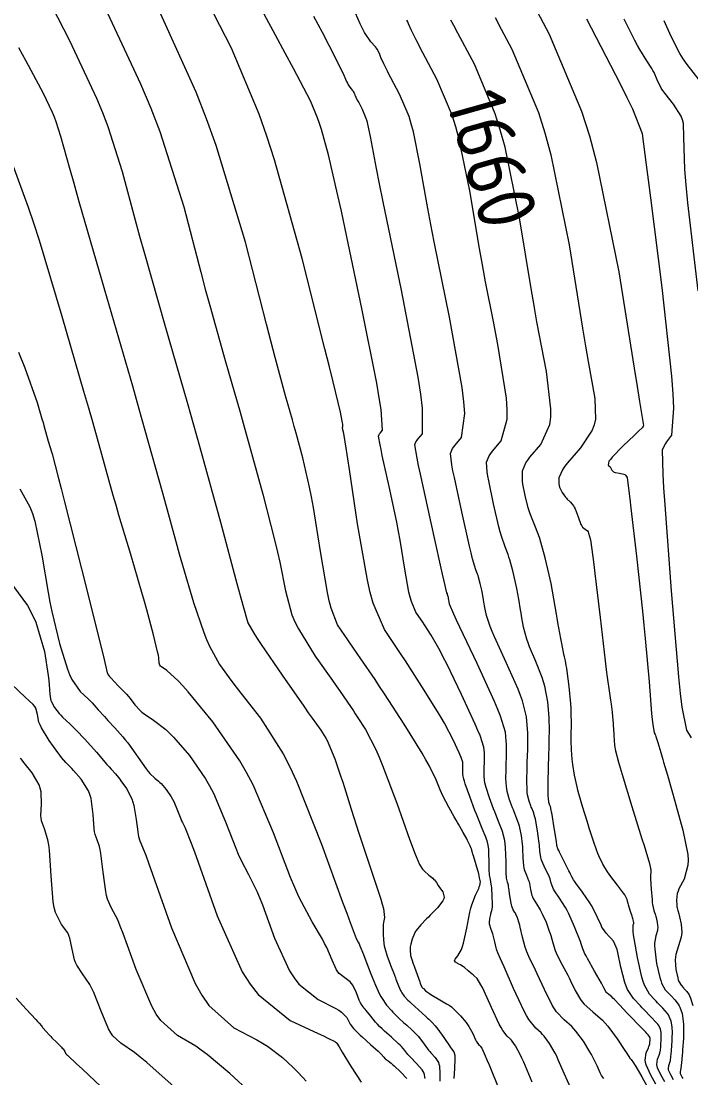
# Model space of a CAD drawing. Header units: millimetres. Extents: x 837475 to 838477, y 1189012 to 1191015.
# Drawn here: x 837699.4 to 837743, y 1189097.6 to 1189166.4 of the extents above; entities that cross this region are included whole.
import ezdxf

# ---------------------------------------------------------------- set-up
doc = ezdxf.new("R2010")
doc.units = ezdxf.units.MM
doc.header["$LTSCALE"] = 0.3
doc.layers.add('COTAS 10', color=7, linetype='Continuous', lineweight=9, true_color=0x6e3e2d)
doc.layers.add('COTAS INT', color=7, linetype='Continuous', lineweight=5, true_color=0x9fa19f)
doc.styles.get("Standard").update_dxf_attribs({"font": 'isocp2.shx', "bigfont": '@extfont2.shx'})

msp = doc.modelspace()

# ---------------------------------------------------------------- linework, layer by layer
at = {"layer": 'COTAS 10'}
for points in [[(837735.163, 1189096.966), (837734.775, 1189097.837), (837734.37, 1189098.77), (837734.262, 1189098.993), (837734.157, 1189099.201), (837733.795, 1189099.825), (837733.446, 1189100.298), (837733.348, 1189100.411), (837733.251, 1189100.515), (837732.895, 1189100.828), (837732.458, 1189101.38), (837732.308, 1189101.636), (837732.147, 1189101.938), (837731.46, 1189103.398), (837730.835, 1189104.823), (837730.712, 1189105.102), (837730.611, 1189105.33), (837730.425, 1189105.736), (837730.369, 1189105.893), (837730.349, 1189105.964), (837730.328, 1189106.047), (837730.234, 1189106.449), (837730.129, 1189106.874), (837730.101, 1189106.972), (837730.072, 1189107.061), (837729.971, 1189107.312), (837729.9, 1189107.529), (837729.892, 1189107.598), (837729.887, 1189107.67), (837729.912, 1189107.96), (837729.965, 1189108.231), (837729.98, 1189108.292), (837729.994, 1189108.346), (837730.045, 1189108.488), (837730.079, 1189108.691), (837730.083, 1189108.784), (837730.085, 1189108.893), (837730.069, 1189109.417), (837730.032, 1189109.962), (837730.019, 1189110.085), (837730.005, 1189110.195), (837729.948, 1189110.488), (837729.896, 1189110.792), (837729.885, 1189110.909), (837729.876, 1189111.039), (837729.858, 1189111.628), (837729.846, 1189112.211), (837729.841, 1189112.338), (837729.836, 1189112.45), (837729.81, 1189112.733), (837729.732, 1189113.011), (837729.692, 1189113.12), (837729.646, 1189113.244), (837729.415, 1189113.81), (837729.119, 1189114.532), (837729.032, 1189114.754), (837728.943, 1189114.987), (837728.601, 1189115.907), (837728.314, 1189116.725), (837728.26, 1189116.893), (837728.216, 1189117.036), (837728.148, 1189117.339), (837728.151, 1189117.482), (837728.152, 1189117.523), (837728.153, 1189117.565), (837728.158, 1189117.724), (837728.16, 1189117.886), (837728.159, 1189117.93), (837728.156, 1189117.974), (837728.143, 1189118.13), (837728.04, 1189118.441), (837727.981, 1189118.583), (837727.909, 1189118.749), (837727.54, 1189119.549), (837726.95, 1189120.672), (837726.738, 1189121.041), (837726.505, 1189121.435), (837725.488, 1189123.071), (837724.412, 1189124.732), (837724.142, 1189125.143), (837723.884, 1189125.532), (837723.05, 1189126.762), (837722.319, 1189128.482), (837722.126, 1189129.181), (837721.937, 1189129.977), (837721.284, 1189133.656), (837720.766, 1189137.179), (837720.662, 1189137.876), (837720.574, 1189138.453), (837720.399, 1189139.534), (837720.346, 1189139.772), (837720.336, 1189139.819), (837720.328, 1189139.857), (837720.317, 1189139.923), (837720.322, 1189139.937), (837720.325, 1189139.942), (837720.329, 1189139.947), (837720.348, 1189139.969), (837720.337, 1189140.128), (837720.322, 1189140.22), (837720.303, 1189140.333), (837720.188, 1189140.912), (837719.716, 1189142.88), (837719.471, 1189143.868), (837719.176, 1189145.049), (837717.695, 1189150.912), (837715.889, 1189157.343), (837715.389, 1189158.882), (837714.889, 1189160.315), (837713.081, 1189164.614), (837711.18, 1189168.346)], [(837741.868, 1189097.466), (837741.693, 1189097.778), (837741.57, 1189098.055), (837741.553, 1189098.123), (837741.543, 1189098.188), (837741.569, 1189098.387), (837741.636, 1189098.585), (837741.651, 1189098.648), (837741.665, 1189098.715), (837741.705, 1189098.984), (837741.737, 1189099.335), (837741.746, 1189099.453), (837741.755, 1189099.58), (837741.787, 1189100.111), (837741.797, 1189100.648), (837741.792, 1189100.777), (837741.784, 1189100.899), (837741.725, 1189101.268), (837741.593, 1189101.591), (837741.538, 1189101.683), (837741.475, 1189101.775), (837741.181, 1189102.118), (837740.835, 1189102.47), (837740.74, 1189102.569), (837740.644, 1189102.669), (837740.3, 1189103.034), (837739.97, 1189103.625), (837739.884, 1189103.867), (837739.8, 1189104.143), (837739.515, 1189105.426), (837739.308, 1189106.659), (837739.273, 1189106.904), (837739.247, 1189107.108), (837739.236, 1189107.495), (837739.273, 1189107.61), (837739.278, 1189107.642), (837739.28, 1189107.674), (837739.27, 1189107.789), (837739.222, 1189107.965), (837739.2, 1189108.036), (837739.174, 1189108.115), (837739.052, 1189108.482), (837738.933, 1189108.852), (837738.91, 1189108.934), (837738.89, 1189109.006), (837738.855, 1189109.195), (837738.753, 1189109.417), (837738.692, 1189109.511), (837738.617, 1189109.619), (837738.226, 1189110.127), (837737.786, 1189110.703), (837737.679, 1189110.854), (837737.579, 1189111.001), (837737.271, 1189111.501), (837737.012, 1189112.029), (837736.943, 1189112.194), (837736.873, 1189112.368), (837736.63, 1189113.062), (837736.383, 1189113.844), (837736.311, 1189114.072), (837736.238, 1189114.306), (837735.96, 1189115.193), (837735.705, 1189116.074), (837735.645, 1189116.305), (837735.59, 1189116.529), (837735.432, 1189117.289), (837735.323, 1189117.982), (837735.299, 1189118.164), (837735.278, 1189118.341), (837735.227, 1189118.947), (837735.206, 1189119.549), (837735.204, 1189119.724), (837735.204, 1189119.904), (837735.219, 1189120.583), (837735.212, 1189121.39), (837735.198, 1189121.651), (837735.178, 1189121.927), (837735.066, 1189123.058), (837734.941, 1189124.066), (837734.915, 1189124.264), (837734.891, 1189124.427), (837734.836, 1189124.726), (837734.769, 1189124.992), (837734.739, 1189125.134), (837734.704, 1189125.305), (837734.536, 1189126.174), (837734.344, 1189127.217), (837734.293, 1189127.499), (837734.244, 1189127.778), (837734.079, 1189128.76), (837733.897, 1189129.755), (837733.838, 1189130.042), (837733.775, 1189130.333), (837733.517, 1189131.425), (837733.236, 1189132.449), (837733.158, 1189132.697), (837733.08, 1189132.93), (837732.8, 1189133.644), (837732.538, 1189134.299), (837732.472, 1189134.495), (837732.409, 1189134.698), (837732.206, 1189135.485), (837732.068, 1189136.235), (837732.047, 1189136.415), (837732.033, 1189136.582), (837732.045, 1189137.088), (837732.263, 1189137.613), (837732.379, 1189137.793), (837732.519, 1189137.988), (837733.227, 1189138.817), (837733.811, 1189140.11), (837733.873, 1189140.597), (837733.891, 1189141.14), (837733.596, 1189143.571), (837732.975, 1189146.806), (837732.836, 1189147.585), (837732.787, 1189147.856), (837732.593, 1189148.974), (837731.836, 1189153.571), (837730.9, 1189158.167), (837730.592, 1189159.285), (837730.264, 1189160.335), (837728.906, 1189163.567), (837727.682, 1189165.872), (837727.648, 1189165.935), (837727.382, 1189166.44)], [(837743.941, 1189162.052), (837742.758, 1189163.539), (837742.501, 1189163.908), (837742.274, 1189164.259), (837741.713, 1189165.372), (837741.27, 1189166.382)], [(837725.699, 1189097.539), (837725.625, 1189097.888), (837725.571, 1189097.993), (837725.503, 1189098.103), (837725.136, 1189098.532), (837724.738, 1189098.937), (837724.65, 1189099.032), (837724.572, 1189099.119), (837724.371, 1189099.369), (837724.155, 1189099.624), (837724.068, 1189099.714), (837723.968, 1189099.812), (837723.508, 1189100.237), (837723.06, 1189100.636), (837722.968, 1189100.718), (837722.89, 1189100.787), (837722.724, 1189100.936), (837722.591, 1189101.079), (837722.535, 1189101.145), (837722.469, 1189101.222), (837722.16, 1189101.598), (837721.851, 1189101.978), (837721.786, 1189102.058), (837721.729, 1189102.128), (837721.595, 1189102.288), (837721.492, 1189102.473), (837721.454, 1189102.557), (837721.412, 1189102.655), (837721.228, 1189103.131), (837720.983, 1189103.625), (837720.903, 1189103.735), (837720.817, 1189103.833), (837720.463, 1189104.091), (837720.1, 1189104.379), (837720.009, 1189104.496), (837719.922, 1189104.629), (837719.643, 1189105.245), (837719.29, 1189106.065), (837719.156, 1189106.328), (837719.007, 1189106.606), (837718.338, 1189107.735), (837717.485, 1189109.372), (837717.22, 1189109.969), (837716.941, 1189110.629), (837715.829, 1189113.532), (837714.496, 1189116.655), (837714.078, 1189117.453), (837713.64, 1189118.223), (837711.879, 1189120.764), (837710.264, 1189122.708), (837709.918, 1189123.102), (837709.614, 1189123.433), (837708.882, 1189124.108), (837708.533, 1189124.341), (837708.471, 1189124.394), (837708.424, 1189124.443), (837708.382, 1189124.578), (837708.361, 1189124.925), (837708.328, 1189125.107), (837708.283, 1189125.327), (837708.021, 1189126.432), (837707.586, 1189128.053), (837707.431, 1189128.597), (837707.263, 1189129.183), (837706.531, 1189131.646), (837705.765, 1189134.217), (837705.574, 1189134.872), (837705.392, 1189135.501), (837704.079, 1189140.195), (837703.799, 1189141.178), (837703.486, 1189142.271), (837702.077, 1189147.143), (837700.586, 1189152.08), (837700.222, 1189153.214), (837699.878, 1189154.248), (837698.81, 1189157.143)], [(837709.562, 1189096.821), (837707.572, 1189098.578), (837707.146, 1189098.934), (837706.775, 1189099.235), (837705.889, 1189099.85), (837705.367, 1189100.32), (837705.225, 1189100.528), (837705.086, 1189100.77), (837704.595, 1189101.926), (837704.119, 1189103.136), (837703.989, 1189103.411), (837703.86, 1189103.661), (837703.4, 1189104.349), (837703.02, 1189104.914), (837702.941, 1189105.087), (837702.874, 1189105.266), (837702.727, 1189105.973), (837702.576, 1189106.675), (837702.507, 1189106.852), (837702.425, 1189107.021), (837702.03, 1189107.568), (837701.636, 1189108.355), (837701.555, 1189108.675), (837701.486, 1189109.04), (837701.34, 1189110.728), (837701.233, 1189112.403), (837701.19, 1189112.76), (837701.14, 1189113.071), (837700.912, 1189113.807), (837700.72, 1189114.316), (837700.693, 1189114.484), (837700.678, 1189114.663), (837700.721, 1189115.405), (837700.699, 1189116.215), (837700.644, 1189116.437), (837700.567, 1189116.657), (837700.112, 1189117.445), (837699.581, 1189118.115), (837699.457, 1189118.262), (837699.343, 1189118.391)]]:
    msp.add_lwpolyline(points, dxfattribs=at)
at = {"layer": 'COTAS INT'}
for points in [[(837737.334, 1189097.556), (837737.185, 1189097.747), (837737.138, 1189097.829), (837737.089, 1189097.924), (837736.89, 1189098.37), (837736.623, 1189098.938), (837736.53, 1189099.108), (837736.43, 1189099.285), (837736.001, 1189099.973), (837735.517, 1189100.627), (837735.382, 1189100.783), (837735.247, 1189100.928), (837734.755, 1189101.36), (837734.256, 1189101.883), (837734.116, 1189102.085), (837733.975, 1189102.311), (837733.46, 1189103.338), (837733, 1189104.367), (837732.894, 1189104.596), (837732.797, 1189104.801), (837732.523, 1189105.336), (837732.319, 1189105.782), (837732.267, 1189105.93), (837732.215, 1189106.089), (837732.044, 1189106.751), (837731.895, 1189107.39), (837731.857, 1189107.534), (837731.822, 1189107.663), (837731.707, 1189108.013), (837731.603, 1189108.248), (837731.574, 1189108.305), (837731.545, 1189108.359), (837731.437, 1189108.526), (837731.338, 1189108.755), (837731.313, 1189108.849), (837731.29, 1189108.955), (837731.215, 1189109.444), (837731.15, 1189109.929), (837731.133, 1189110.031), (837731.115, 1189110.12), (837731.054, 1189110.325), (837731.003, 1189110.58), (837730.993, 1189110.7), (837730.984, 1189110.841), (837730.965, 1189111.526), (837730.947, 1189112.261), (837730.938, 1189112.433), (837730.928, 1189112.591), (837730.879, 1189113.046), (837730.789, 1189113.441), (837730.753, 1189113.56), (837730.712, 1189113.684), (837730.524, 1189114.169), (837730.294, 1189114.733), (837730.226, 1189114.907), (837730.156, 1189115.088), (837729.889, 1189115.807), (837729.666, 1189116.49), (837729.624, 1189116.649), (837729.59, 1189116.794), (837729.539, 1189117.211), (837729.546, 1189117.555), (837729.549, 1189117.655), (837729.552, 1189117.756), (837729.565, 1189118.139), (837729.568, 1189118.529), (837729.565, 1189118.635), (837729.56, 1189118.741), (837729.528, 1189119.116), (837729.278, 1189119.865), (837729.137, 1189120.206), (837728.964, 1189120.606), (837728.076, 1189122.533), (837727.106, 1189124.531), (837726.88, 1189124.975), (837726.674, 1189125.372), (837726.084, 1189126.41), (837725.649, 1189127.082), (837725.54, 1189127.248), (837725.435, 1189127.406), (837725.098, 1189127.904), (837724.802, 1189128.6), (837724.724, 1189128.883), (837724.647, 1189129.205), (837724.383, 1189130.694), (837724.07, 1189132.581), (837723.963, 1189133.154), (837723.847, 1189133.748), (837723.352, 1189136.078), (837722.91, 1189138.086), (837722.826, 1189138.477), (837722.76, 1189138.796), (837722.662, 1189139.356), (837722.71, 1189139.473), (837722.736, 1189139.512), (837722.767, 1189139.555), (837722.924, 1189139.739), (837722.835, 1189141.079), (837722.711, 1189141.852), (837722.544, 1189142.799), (837721.584, 1189147.669), (837720.496, 1189152.856), (837720.248, 1189154.003), (837720.024, 1189155.025), (837719.409, 1189157.669), (837718.946, 1189159.319), (837718.817, 1189159.713), (837718.689, 1189160.081), (837718.225, 1189161.184), (837717.122, 1189163.281), (837716.59, 1189164.275), (837715.961, 1189165.449), (837712.87, 1189171.184)], [(837731.832, 1189169.183), (837733.78, 1189165.519), (837735.881, 1189160.518), (837736.389, 1189158.893), (837736.864, 1189157.164), (837738.313, 1189150.053), (837739.311, 1189143.78), (837739.502, 1189142.579), (837739.656, 1189141.611), (837739.905, 1189140.053), (837739.898, 1189140.005), (837739.891, 1189139.989), (837739.881, 1189139.972), (837739.826, 1189139.904), (837739.592, 1189139.674), (837739.47, 1189139.556), (837739.322, 1189139.414), (837738.58, 1189138.705), (837737.88, 1189137.99), (837737.759, 1189137.844), (837737.669, 1189137.721), (837737.609, 1189137.465), (837737.735, 1189137.351), (837737.763, 1189137.317), (837737.788, 1189137.282), (837737.852, 1189137.15), (837737.956, 1189137.033), (837738.006, 1189137.008), (837738.065, 1189136.987), (837738.354, 1189136.938), (837738.641, 1189136.882), (837738.698, 1189136.855), (837738.747, 1189136.824), (837738.842, 1189136.673), (837738.957, 1189135.776), (837739.017, 1189135.274), (837739.089, 1189134.663), (837739.454, 1189131.543), (837739.85, 1189127.957), (837739.943, 1189127.052), (837740.028, 1189126.185), (837740.276, 1189123.373), (837740.446, 1189121.304), (837740.483, 1189120.906), (837740.516, 1189120.584), (837740.599, 1189120.05), (837740.667, 1189119.939), (837740.691, 1189119.883), (837740.718, 1189119.816), (837740.832, 1189119.482), (837740.943, 1189119.127), (837740.966, 1189119.046), (837740.987, 1189118.974), (837741.038, 1189118.775), (837741.124, 1189118.458), (837741.166, 1189118.311), (837741.217, 1189118.138), (837741.469, 1189117.296), (837741.81, 1189116.13), (837741.917, 1189115.752), (837742.03, 1189115.35), (837742.483, 1189113.702), (837742.793, 1189112.118), (837742.815, 1189111.757), (837742.81, 1189111.429), (837742.564, 1189110.524), (837742.226, 1189109.895), (837742.164, 1189109.742), (837742.115, 1189109.597), (837742.053, 1189109.148), (837742.082, 1189108.806), (837742.092, 1189108.729), (837742.102, 1189108.66), (837742.144, 1189108.474), (837742.205, 1189108.256), (837742.227, 1189108.167), (837742.251, 1189108.065), (837742.357, 1189107.594), (837742.405, 1189107.041), (837742.393, 1189106.888), (837742.37, 1189106.735), (837742.193, 1189106.181), (837742.015, 1189105.609), (837741.991, 1189105.443), (837741.979, 1189105.275), (837742.024, 1189104.644), (837742.147, 1189104.09), (837742.183, 1189103.971), (837742.22, 1189103.866), (837742.362, 1189103.611), (837742.511, 1189103.454), (837742.552, 1189103.411), (837742.594, 1189103.368), (837742.743, 1189103.216), (837742.892, 1189102.982), (837742.932, 1189102.889), (837742.973, 1189102.783), (837743.12, 1189102.293)], [(837700.587, 1189168.935), (837702.554, 1189165.103), (837704.295, 1189161.364), (837704.686, 1189160.42), (837705.037, 1189159.516), (837705.975, 1189156.579), (837706.815, 1189153.415), (837707.104, 1189152.368), (837707.418, 1189151.247), (837708.755, 1189146.579), (837710.22, 1189141.477), (837710.614, 1189140.083), (837711.003, 1189138.696), (837712.365, 1189133.753), (837713.449, 1189129.771), (837713.662, 1189128.991), (837713.838, 1189128.349), (837714.157, 1189127.195), (837714.544, 1189126.526), (837714.762, 1189126.189), (837715.028, 1189125.788), (837716.388, 1189123.795), (837717.793, 1189121.774), (837718.088, 1189121.356), (837718.342, 1189120.998), (837718.918, 1189120.217), (837719.242, 1189119.698), (837719.338, 1189119.505), (837719.436, 1189119.292), (837719.811, 1189118.346), (837720.213, 1189117.186), (837720.329, 1189116.837), (837720.446, 1189116.477), (837720.884, 1189115.079), (837721.374, 1189113.524), (837721.525, 1189113.065), (837721.682, 1189112.594), (837722.302, 1189110.789), (837722.818, 1189109.219), (837722.91, 1189108.896), (837722.979, 1189108.621), (837723.044, 1189108.031), (837722.982, 1189107.691), (837722.972, 1189107.575), (837722.964, 1189107.448), (837722.961, 1189106.907), (837723.011, 1189106.324), (837723.037, 1189106.171), (837723.069, 1189106.021), (837723.226, 1189105.511), (837723.406, 1189105.051), (837723.451, 1189104.933), (837723.494, 1189104.819), (837723.632, 1189104.442), (837723.759, 1189104.096), (837723.794, 1189104.002), (837723.83, 1189103.909), (837723.962, 1189103.578), (837724.101, 1189103.276), (837724.141, 1189103.202), (837724.182, 1189103.131), (837724.338, 1189102.906), (837724.578, 1189102.647), (837724.673, 1189102.554), (837724.779, 1189102.451), (837725.263, 1189102.005), (837725.742, 1189101.573), (837725.846, 1189101.479), (837725.937, 1189101.398), (837726.161, 1189101.197), (837726.362, 1189100.969), (837726.438, 1189100.87), (837726.524, 1189100.755), (837726.907, 1189100.211), (837727.278, 1189099.677), (837727.355, 1189099.568), (837727.422, 1189099.477), (837727.569, 1189099.29), (837727.621, 1189099.075), (837727.626, 1189098.967), (837727.628, 1189098.836), (837727.603, 1189098.187), (837727.573, 1189097.541)], [(837704.267, 1189168.527), (837707.177, 1189162.28), (837707.83, 1189160.702), (837708.417, 1189159.191), (837709.985, 1189154.282), (837711.089, 1189150.025), (837711.384, 1189148.924), (837711.674, 1189147.856), (837712.68, 1189144.282), (837713.648, 1189140.908), (837713.914, 1189139.967), (837714.178, 1189139.023), (837715.125, 1189135.586), (837715.923, 1189132.516), (837716.093, 1189131.802), (837716.242, 1189131.148), (837716.599, 1189129.28), (837717.028, 1189127.727), (837717.223, 1189127.271), (837717.45, 1189126.804), (837718.542, 1189125.027), (837719.659, 1189123.445), (837719.901, 1189123.102), (837720.113, 1189122.799), (837720.639, 1189122.047), (837721.025, 1189121.477), (837721.149, 1189121.289), (837721.282, 1189121.088), (837721.822, 1189120.252), (837722.492, 1189118.957), (837722.706, 1189118.467), (837722.932, 1189117.919), (837723.849, 1189115.464), (837724.684, 1189113.13), (837724.858, 1189112.659), (837725.007, 1189112.263), (837725.337, 1189111.465), (837725.531, 1189111.177), (837725.594, 1189111.102), (837725.661, 1189111.031), (837725.935, 1189110.791), (837726.194, 1189110.581), (837726.251, 1189110.527), (837726.302, 1189110.475), (837726.431, 1189110.303), (837726.548, 1189110.113), (837726.59, 1189110.05), (837726.637, 1189109.982), (837726.842, 1189109.697), (837726.932, 1189109.344), (837726.906, 1189109.234), (837726.857, 1189109.117), (837726.5, 1189108.65), (837726.029, 1189108.175), (837725.909, 1189108.053), (837725.795, 1189107.935), (837725.419, 1189107.547), (837725.122, 1189107.186), (837725.056, 1189107.086), (837724.997, 1189106.985), (837724.844, 1189106.622), (837724.759, 1189106.282), (837724.744, 1189106.196), (837724.731, 1189106.114), (837724.716, 1189105.846), (837724.736, 1189105.611), (837724.746, 1189105.55), (837724.759, 1189105.489), (837724.823, 1189105.284), (837724.925, 1189105.014), (837724.962, 1189104.914), (837725.003, 1189104.802), (837725.182, 1189104.305), (837725.347, 1189103.842), (837725.38, 1189103.751), (837725.407, 1189103.676), (837725.456, 1189103.543), (837725.467, 1189103.518), (837725.47, 1189103.512), (837725.474, 1189103.506), (837725.487, 1189103.488), (837725.532, 1189103.443), (837725.556, 1189103.421), (837725.585, 1189103.395), (837725.729, 1189103.263), (837725.977, 1189103.075), (837726.071, 1189103.013), (837726.176, 1189102.946), (837726.646, 1189102.668), (837727.094, 1189102.411), (837727.185, 1189102.358), (837727.262, 1189102.312), (837727.419, 1189102.211), (837727.548, 1189102.089), (837727.677, 1189101.96), (837728.011, 1189101.618), (837728.375, 1189101.19), (837728.463, 1189101.066), (837728.545, 1189100.94), (837728.796, 1189100.465), (837728.984, 1189100.059), (837729.027, 1189099.977), (837729.067, 1189099.907), (837729.175, 1189099.762), (837729.258, 1189099.69), (837729.28, 1189099.665), (837729.303, 1189099.639), (837729.384, 1189099.529), (837729.612, 1189099.032), (837729.726, 1189098.762), (837729.863, 1189098.434), (837730.546, 1189096.771)], [(837732.66, 1189097.304), (837732.116, 1189098.602), (837731.994, 1189098.877), (837731.884, 1189099.117), (837731.59, 1189099.677), (837731.374, 1189099.969), (837731.314, 1189100.038), (837731.254, 1189100.103), (837731.035, 1189100.295), (837730.747, 1189100.678), (837730.643, 1189100.864), (837730.528, 1189101.083), (837730.028, 1189102.16), (837729.538, 1189103.24), (837729.43, 1189103.461), (837729.333, 1189103.649), (837729.085, 1189104.045), (837728.892, 1189104.231), (837728.831, 1189104.286), (837728.766, 1189104.344), (837728.502, 1189104.564), (837728.251, 1189104.762), (837728.195, 1189104.804), (837728.143, 1189104.842), (837728.004, 1189104.935), (837727.892, 1189104.998), (837727.858, 1189105.017), (837727.823, 1189105.037), (837727.685, 1189105.114), (837727.617, 1189105.227), (837727.625, 1189105.269), (837727.646, 1189105.317), (837727.821, 1189105.527), (837728.064, 1189105.952), (837728.128, 1189106.135), (837728.191, 1189106.345), (837728.405, 1189107.337), (837728.619, 1189108.381), (837728.681, 1189108.623), (837728.745, 1189108.845), (837728.986, 1189109.478), (837729.185, 1189109.916), (837729.223, 1189110.014), (837729.252, 1189110.102), (837729.294, 1189110.339), (837729.246, 1189110.616), (837729.219, 1189110.73), (837729.185, 1189110.86), (837729.014, 1189111.461), (837728.844, 1189112.032), (837728.811, 1189112.143), (837728.785, 1189112.233), (837728.743, 1189112.387), (837728.743, 1189112.411), (837728.742, 1189112.419), (837728.724, 1189112.464), (837728.713, 1189112.49), (837728.7, 1189112.523), (837728.629, 1189112.689), (837728.507, 1189112.949), (837728.46, 1189113.04), (837728.409, 1189113.139), (837728.179, 1189113.565), (837727.961, 1189113.955), (837727.918, 1189114.03), (837727.881, 1189114.092), (837727.811, 1189114.2), (837727.709, 1189114.364), (837727.653, 1189114.461), (837727.585, 1189114.581), (837727.241, 1189115.199), (837726.858, 1189115.939), (837726.765, 1189116.135), (837726.679, 1189116.327), (837726.416, 1189116.988), (837725.96, 1189117.929), (837725.753, 1189118.297), (837725.509, 1189118.712), (837724.336, 1189120.599), (837723.049, 1189122.588), (837722.735, 1189123.067), (837722.439, 1189123.515), (837721.521, 1189124.871), (837720.8, 1189125.91), (837720.627, 1189126.157), (837720.467, 1189126.387), (837719.987, 1189127.071), (837719.573, 1189128.15), (837719.455, 1189128.629), (837719.334, 1189129.187), (837718.884, 1189131.852), (837718.428, 1189134.719), (837718.303, 1189135.404), (837718.18, 1189136.042), (837717.739, 1189137.953), (837717.3, 1189139.547), (837717.177, 1189139.985), (837717.054, 1189140.421), (837716.605, 1189141.986), (837715.93, 1189144.466), (837715.664, 1189145.479), (837715.364, 1189146.634), (837713.995, 1189151.986), (837712.097, 1189158.267), (837711.464, 1189160.008), (837710.784, 1189161.749), (837707.937, 1189168.045)], [(837740.726, 1189097.173), (837740.386, 1189097.774), (837740.096, 1189098.427), (837740.056, 1189098.587), (837740.033, 1189098.738), (837740.095, 1189099.208), (837740.238, 1189099.55), (837740.265, 1189099.62), (837740.288, 1189099.679), (837740.327, 1189099.805), (837740.333, 1189099.872), (837740.335, 1189099.895), (837740.337, 1189099.919), (837740.343, 1189100.021), (837740.345, 1189100.124), (837740.344, 1189100.149), (837740.342, 1189100.172), (837740.331, 1189100.243), (837740.212, 1189100.399), (837740.143, 1189100.476), (837740.058, 1189100.568), (837739.619, 1189101.02), (837739.098, 1189101.551), (837738.961, 1189101.692), (837738.828, 1189101.83), (837738.374, 1189102.31), (837738.001, 1189102.701), (837737.919, 1189102.783), (837737.845, 1189102.855), (837737.657, 1189103.021), (837737.549, 1189103.108), (837737.526, 1189103.13), (837737.506, 1189103.15), (837737.46, 1189103.216), (837737.331, 1189103.455), (837737.258, 1189103.584), (837737.17, 1189103.741), (837736.719, 1189104.536), (837736.265, 1189105.353), (837736.176, 1189105.523), (837736.102, 1189105.669), (837735.964, 1189105.994), (837735.86, 1189106.312), (837735.808, 1189106.454), (837735.745, 1189106.619), (837735.433, 1189107.408), (837735.051, 1189108.27), (837734.944, 1189108.48), (837734.837, 1189108.678), (837734.444, 1189109.29), (837734.12, 1189109.763), (837734.056, 1189109.873), (837734.004, 1189109.973), (837733.905, 1189110.261), (837733.83, 1189110.547), (837733.793, 1189110.647), (837733.747, 1189110.755), (837733.523, 1189111.221), (837733.303, 1189111.708), (837733.26, 1189111.83), (837733.226, 1189111.946), (837733.17, 1189112.318), (837733.144, 1189112.73), (837733.129, 1189112.871), (837733.111, 1189113.023), (837733.016, 1189113.673), (837732.903, 1189114.301), (837732.873, 1189114.44), (837732.844, 1189114.564), (837732.743, 1189114.888), (837732.642, 1189115.135), (837732.612, 1189115.212), (837732.582, 1189115.291), (837732.465, 1189115.607), (837732.368, 1189116.019), (837732.351, 1189116.159), (837732.337, 1189116.311), (837732.322, 1189116.955), (837732.337, 1189117.701), (837732.343, 1189117.918), (837732.349, 1189118.138), (837732.377, 1189118.968), (837732.384, 1189119.814), (837732.378, 1189120.045), (837732.367, 1189120.274), (837732.297, 1189121.087), (837732.037, 1189122.118), (837731.907, 1189122.485), (837731.752, 1189122.886), (837730.983, 1189124.628), (837730.217, 1189126.295), (837730.063, 1189126.65), (837729.936, 1189126.958), (837729.689, 1189127.684), (837729.613, 1189128.098), (837729.593, 1189128.21), (837729.573, 1189128.321), (837729.507, 1189128.712), (837729.435, 1189129.107), (837729.411, 1189129.221), (837729.386, 1189129.337), (837729.284, 1189129.772), (837729.172, 1189130.179), (837729.141, 1189130.277), (837729.11, 1189130.37), (837728.999, 1189130.653), (837728.79, 1189131.38), (837728.698, 1189131.753), (837728.592, 1189132.199), (837728.082, 1189134.427), (837727.601, 1189136.659), (837727.512, 1189137.107), (837727.443, 1189137.482), (837727.354, 1189138.222), (837727.487, 1189138.543), (837727.557, 1189138.653), (837727.643, 1189138.772), (837728.076, 1189139.278), (837728.276, 1189140.82), (837728.216, 1189141.592), (837728.105, 1189142.513), (837727.287, 1189147.089), (837726.293, 1189152), (837726.073, 1189153.133), (837725.875, 1189154.168), (837725.359, 1189157.089), (837724.935, 1189159.17), (837724.796, 1189159.676), (837724.648, 1189160.152), (837724.033, 1189161.615), (837723.463, 1189162.688), (837723.343, 1189162.916), (837723.239, 1189163.115), (837722.999, 1189163.589), (837722.875, 1189163.863), (837722.844, 1189163.937), (837722.814, 1189164.01), (837722.719, 1189164.267), (837722.582, 1189164.536), (837722.526, 1189164.618), (837722.463, 1189164.702), (837722.17, 1189165.031), (837721.761, 1189165.632), (837721.624, 1189165.888), (837721.478, 1189166.183), (837720.866, 1189167.57)], [(837718.435, 1189166.692), (837718.993, 1189165.639), (837719.457, 1189164.758), (837720.343, 1189162.996), (837720.585, 1189162.447), (837720.643, 1189162.33), (837720.697, 1189162.229), (837720.859, 1189161.991), (837720.975, 1189161.861), (837721, 1189161.828), (837721.022, 1189161.795), (837721.076, 1189161.689), (837721.114, 1189161.587), (837721.125, 1189161.558), (837721.138, 1189161.529), (837721.187, 1189161.42), (837721.282, 1189161.233), (837721.323, 1189161.154), (837721.371, 1189161.064), (837721.596, 1189160.639), (837721.839, 1189160.06), (837721.898, 1189159.872), (837721.953, 1189159.672), (837722.121, 1189158.848), (837722.517, 1189156.766), (837722.715, 1189155.772), (837722.953, 1189154.597), (837724.132, 1189148.848), (837725.212, 1189143.2), (837725.388, 1189142.089), (837725.509, 1189141.175), (837725.5, 1189139.508), (837725.205, 1189139.164), (837725.147, 1189139.083), (837725.098, 1189139.008), (837725.008, 1189138.789), (837725.148, 1189137.931), (837725.245, 1189137.453), (837725.368, 1189136.871), (837726.02, 1189133.898), (837726.683, 1189130.949), (837726.811, 1189130.381), (837726.916, 1189129.921), (837727.098, 1189129.158), (837727.125, 1189129.09), (837727.133, 1189129.067), (837727.14, 1189129.043), (837727.167, 1189128.945), (837727.192, 1189128.839), (837727.198, 1189128.811), (837727.204, 1189128.784), (837727.221, 1189128.688), (837727.237, 1189128.593), (837727.247, 1189128.539), (837727.266, 1189128.438), (837727.552, 1189127.784), (837727.726, 1189127.408), (837727.94, 1189126.947), (837729.057, 1189124.579), (837730.183, 1189122.115), (837730.404, 1189121.595), (837730.585, 1189121.144), (837730.912, 1189120.101), (837730.963, 1189119.507), (837730.971, 1189119.34), (837730.976, 1189119.172), (837730.971, 1189118.553), (837730.95, 1189117.947), (837730.946, 1189117.786), (837730.942, 1189117.628), (837730.931, 1189117.083), (837730.964, 1189116.553), (837730.987, 1189116.404), (837731.017, 1189116.254), (837731.177, 1189115.707), (837731.369, 1189115.19), (837731.419, 1189115.059), (837731.468, 1189114.934), (837731.634, 1189114.528), (837731.778, 1189114.124), (837731.813, 1189114), (837731.846, 1189113.871), (837731.947, 1189113.359), (837732.019, 1189112.807), (837732.034, 1189112.652), (837732.045, 1189112.495), (837732.068, 1189111.922), (837732.105, 1189111.393), (837732.127, 1189111.265), (837732.153, 1189111.144), (837732.288, 1189110.773), (837732.431, 1189110.437), (837732.463, 1189110.339), (837732.49, 1189110.238), (837732.56, 1189109.853), (837732.647, 1189109.464), (837732.685, 1189109.361), (837732.729, 1189109.259), (837732.941, 1189108.908), (837733.191, 1189108.519), (837733.259, 1189108.393), (837733.327, 1189108.259), (837733.57, 1189107.711), (837733.783, 1189107.141), (837733.833, 1189106.994), (837733.878, 1189106.851), (837734.004, 1189106.372), (837734.159, 1189105.879), (837734.221, 1189105.727), (837734.292, 1189105.568), (837734.621, 1189104.936), (837734.984, 1189104.271), (837735.076, 1189104.09), (837735.166, 1189103.911), (837735.46, 1189103.277), (837735.803, 1189102.685), (837735.923, 1189102.533), (837736.054, 1189102.385), (837736.615, 1189101.893), (837737.243, 1189101.341), (837737.416, 1189101.156), (837737.588, 1189100.957), (837738.206, 1189100.12), (837738.703, 1189099.369), (837738.798, 1189099.224), (837738.876, 1189099.105), (837739.004, 1189098.903), (837739.014, 1189098.882), (837739.018, 1189098.874), (837739.025, 1189098.865), (837739.044, 1189098.848), (837739.054, 1189098.839), (837739.065, 1189098.828), (837739.123, 1189098.775), (837739.27, 1189098.563), (837739.338, 1189098.452), (837739.417, 1189098.318), (837739.804, 1189097.647), (837740.181, 1189096.98)], [(837741.297, 1189097.319), (837741.039, 1189097.776), (837740.833, 1189098.241), (837740.804, 1189098.355), (837740.788, 1189098.463), (837740.832, 1189098.798), (837740.937, 1189099.068), (837740.958, 1189099.134), (837740.976, 1189099.197), (837741.016, 1189099.395), (837741.035, 1189099.604), (837741.041, 1189099.674), (837741.046, 1189099.749), (837741.065, 1189100.066), (837741.071, 1189100.386), (837741.068, 1189100.463), (837741.063, 1189100.536), (837741.028, 1189100.756), (837740.903, 1189100.995), (837740.84, 1189101.079), (837740.766, 1189101.171), (837740.4, 1189101.569), (837739.956, 1189102.022), (837739.833, 1189102.149), (837739.711, 1189102.277), (837739.269, 1189102.745), (837738.874, 1189103.347), (837738.781, 1189103.559), (837738.695, 1189103.79), (837738.445, 1189104.792), (837738.248, 1189105.738), (837738.195, 1189105.936), (837738.143, 1189106.105), (837737.963, 1189106.482), (837737.783, 1189106.681), (837737.731, 1189106.738), (837737.679, 1189106.796), (837737.481, 1189107.012), (837737.272, 1189107.301), (837737.213, 1189107.405), (837737.152, 1189107.52), (837736.929, 1189108.02), (837736.639, 1189108.619), (837736.537, 1189108.796), (837736.426, 1189108.977), (837735.947, 1189109.672), (837735.512, 1189110.267), (837735.428, 1189110.385), (837735.36, 1189110.483), (837735.25, 1189110.669), (837735.17, 1189110.856), (837735.123, 1189110.955), (837735.064, 1189111.073), (837734.757, 1189111.669), (837734.452, 1189112.272), (837734.394, 1189112.395), (837734.347, 1189112.498), (837734.272, 1189112.714), (837734.243, 1189112.964), (837734.225, 1189113.09), (837734.202, 1189113.24), (837734.084, 1189113.986), (837733.96, 1189114.731), (837733.933, 1189114.88), (837733.91, 1189115.004), (837733.853, 1189115.247), (837733.817, 1189115.336), (837733.806, 1189115.364), (837733.795, 1189115.393), (837733.752, 1189115.507), (837733.72, 1189115.783), (837733.714, 1189115.915), (837733.711, 1189116.07), (837733.714, 1189116.828), (837733.733, 1189117.775), (837733.74, 1189118.049), (837733.748, 1189118.329), (837733.783, 1189119.382), (837733.793, 1189120.457), (837733.784, 1189120.75), (837733.77, 1189121.04), (837733.681, 1189122.073), (837733.489, 1189123.092), (837733.411, 1189123.374), (837733.322, 1189123.657), (837732.909, 1189124.677), (837732.493, 1189125.644), (837732.401, 1189125.892), (837732.32, 1189126.132), (837732.113, 1189126.929), (837731.978, 1189127.658), (837731.943, 1189127.855), (837731.909, 1189128.049), (837731.793, 1189128.736), (837731.666, 1189129.431), (837731.625, 1189129.632), (837731.581, 1189129.835), (837731.401, 1189130.599), (837731.204, 1189131.314), (837731.149, 1189131.487), (837731.095, 1189131.65), (837730.899, 1189132.149), (837730.664, 1189132.84), (837730.585, 1189133.124), (837730.501, 1189133.449), (837730.144, 1189134.956), (837729.835, 1189136.447), (837729.78, 1189136.761), (837729.738, 1189137.032), (837729.699, 1189137.655), (837729.875, 1189138.078), (837729.968, 1189138.223), (837730.081, 1189138.38), (837730.651, 1189139.047), (837731.044, 1189140.465), (837731.044, 1189141.094), (837730.998, 1189141.827), (837730.441, 1189145.33), (837730.145, 1189146.827), (837729.634, 1189149.403), (837729.43, 1189150.495), (837729.234, 1189151.571), (837728.598, 1189155.33), (837727.918, 1189158.669), (837727.694, 1189159.48), (837727.456, 1189160.243), (837726.47, 1189162.591), (837725.555, 1189164.311), (837725.362, 1189164.678), (837725.196, 1189164.998), (837725.12, 1189165.15), (837724.811, 1189165.757), (837724.612, 1189166.197), (837724.562, 1189166.316), (837724.514, 1189166.433)], [(837730.252, 1189166.597), (837730.651, 1189165.847), (837731.343, 1189164.543), (837733.073, 1189160.426), (837733.49, 1189159.089), (837733.882, 1189157.666), (837735.074, 1189151.812), (837735.952, 1189146.377), (837736.144, 1189145.218), (837736.315, 1189144.208), (837736.751, 1189141.812), (837736.784, 1189140.454), (837736.701, 1189140.1), (837736.578, 1189139.755), (837735.803, 1189138.587), (837734.96, 1189137.616), (837734.794, 1189137.396), (837734.657, 1189137.196), (837734.408, 1189136.649), (837734.406, 1189136.251), (837734.424, 1189136.146), (837734.452, 1189136.042), (837734.619, 1189135.686), (837734.836, 1189135.382), (837734.895, 1189135.312), (837734.953, 1189135.247), (837735.155, 1189135.063), (837735.352, 1189134.826), (837735.406, 1189134.728), (837735.46, 1189134.616), (837735.655, 1189134.097), (837735.844, 1189133.604), (837735.895, 1189133.509), (837735.944, 1189133.432), (837736.115, 1189133.302), (837736.267, 1189133.187), (837736.305, 1189133.119), (837736.341, 1189133.035), (837736.455, 1189132.599), (837736.613, 1189131.499), (837736.677, 1189130.996), (837736.75, 1189130.406), (837737.088, 1189127.558), (837737.422, 1189124.729), (837737.493, 1189124.151), (837737.554, 1189123.662), (837737.698, 1189122.637), (837737.774, 1189122.176), (837737.793, 1189122.042), (837737.812, 1189121.905), (837737.87, 1189121.389), (837737.919, 1189120.849), (837737.931, 1189120.697), (837737.942, 1189120.543), (837737.978, 1189119.98), (837738.015, 1189119.461), (837738.026, 1189119.336), (837738.038, 1189119.22), (837738.088, 1189118.865), (837738.285, 1189118.127), (837738.39, 1189117.768), (837738.518, 1189117.343), (837739.162, 1189115.249), (837739.816, 1189113.14), (837739.95, 1189112.705), (837740.063, 1189112.334), (837740.3, 1189111.535), (837740.375, 1189111.219), (837740.387, 1189111.154), (837740.394, 1189111.099), (837740.386, 1189110.979), (837740.368, 1189110.775), (837740.369, 1189110.666), (837740.373, 1189110.535), (837740.408, 1189109.872), (837740.469, 1189109.166), (837740.489, 1189109.007), (837740.51, 1189108.863), (837740.598, 1189108.478), (837740.69, 1189108.186), (837740.714, 1189108.101), (837740.737, 1189108.015), (837740.814, 1189107.691), (837740.843, 1189107.358), (837740.835, 1189107.265), (837740.821, 1189107.173), (837740.714, 1189106.838), (837740.631, 1189106.358), (837740.632, 1189106.174), (837740.643, 1189105.967), (837740.769, 1189105.035), (837740.973, 1189104.117), (837741.034, 1189103.919), (837741.095, 1189103.745), (837741.331, 1189103.322), (837741.578, 1189103.061), (837741.714, 1189102.919), (837741.962, 1189102.667), (837742.183, 1189102.379), (837742.235, 1189102.286), (837742.283, 1189102.187), (837742.423, 1189101.781), (837742.505, 1189101.262), (837742.517, 1189101.091), (837742.524, 1189100.91), (837742.509, 1189100.156), (837742.464, 1189099.41), (837742.451, 1189099.232), (837742.439, 1189099.067), (837742.394, 1189098.574), (837742.354, 1189098.233), (837742.344, 1189098.162), (837742.334, 1189098.103), (837742.306, 1189097.977), (837742.298, 1189097.912), (837742.301, 1189097.891), (837742.306, 1189097.869), (837742.346, 1189097.779), (837742.439, 1189097.612), (837742.478, 1189097.542)], [(837743.05, 1189119.722), (837742.737, 1189120.229), (837742.433, 1189121.726), (837742.329, 1189122.607), (837742.216, 1189123.689), (837741.737, 1189129.28), (837741.321, 1189134.892), (837741.249, 1189135.987), (837741.195, 1189136.883), (837741.157, 1189138.464), (837741.299, 1189138.782), (837741.36, 1189138.882), (837741.43, 1189138.987), (837741.759, 1189139.413), (837741.898, 1189141.166), (837741.849, 1189142.109), (837741.761, 1189143.25), (837741.127, 1189149.023), (837740.393, 1189154.856), (837740.243, 1189156.035), (837740.115, 1189157.025), (837739.845, 1189159.023), (837739.214, 1189160.634), (837738.86, 1189161.38), (837738.428, 1189162.255), (837736.217, 1189166.495)], [(837743.478, 1189148.811), (837742.809, 1189154.543), (837742.692, 1189155.717), (837742.605, 1189156.712), (837742.536, 1189158.811), (837742.509, 1189159.709), (837742.447, 1189159.945), (837742.362, 1189160.176), (837741.861, 1189160.969), (837741.302, 1189161.671), (837741.181, 1189161.846), (837741.074, 1189162.011), (837740.809, 1189162.537), (837740.6, 1189163.014), (837740.529, 1189163.149), (837740.452, 1189163.285), (837740.124, 1189163.787), (837739.678, 1189164.512), (837739.526, 1189164.79), (837739.361, 1189165.1), (837738.663, 1189166.496)], [(837699.219, 1189164.651), (837699.703, 1189163.787), (837700.84, 1189161.678), (837701.412, 1189160.449), (837701.541, 1189160.138), (837701.656, 1189159.841), (837701.965, 1189158.875), (837702.54, 1189156.805), (837702.824, 1189155.812), (837703.162, 1189154.637), (837704.83, 1189148.875), (837706.636, 1189142.62), (837707.06, 1189141.134), (837707.451, 1189139.755), (837708.59, 1189135.661), (837709.463, 1189132.498), (837709.686, 1189131.706), (837709.902, 1189130.949), (837710.617, 1189128.518), (837711.281, 1189126.566), (837711.465, 1189126.11), (837711.648, 1189125.693), (837712.311, 1189124.493), (837713.123, 1189123.376), (837713.401, 1189123.01), (837713.702, 1189122.62), (837714.982, 1189121.007), (837716.46, 1189118.671), (837716.887, 1189117.824), (837717.321, 1189116.891), (837718.953, 1189112.802), (837720.322, 1189109.031), (837720.592, 1189108.298), (837720.814, 1189107.701), (837721.218, 1189106.669), (837721.347, 1189106.415), (837721.394, 1189106.308), (837721.447, 1189106.185), (837721.681, 1189105.611), (837721.905, 1189105.04), (837721.952, 1189104.92), (837721.992, 1189104.816), (837722.082, 1189104.579), (837722.17, 1189104.351), (837722.208, 1189104.254), (837722.253, 1189104.142), (837722.468, 1189103.613), (837722.734, 1189103.034), (837722.812, 1189102.891), (837722.891, 1189102.755), (837723.19, 1189102.325), (837723.502, 1189101.962), (837723.589, 1189101.868), (837723.676, 1189101.776), (837723.993, 1189101.47), (837724.316, 1189101.18), (837724.407, 1189101.099), (837724.499, 1189101.017), (837724.835, 1189100.717), (837725.165, 1189100.391), (837725.253, 1189100.292), (837725.34, 1189100.189), (837725.639, 1189099.79), (837725.925, 1189099.398), (837726.003, 1189099.3), (837726.08, 1189099.207), (837726.352, 1189098.911), (837726.562, 1189098.589), (837726.599, 1189098.48), (837726.626, 1189098.362), (837726.651, 1189097.863), (837726.661, 1189097.37)], [(837699.231, 1189144.811), (837699.625, 1189143.808), (837700.448, 1189141.541), (837700.752, 1189140.49), (837700.819, 1189140.254), (837700.88, 1189140.042), (837701.163, 1189139.03), (837701.202, 1189138.894), (837701.243, 1189138.753), (837701.409, 1189138.198), (837701.811, 1189136.694), (837702.002, 1189135.954), (837702.227, 1189135.074), (837703.327, 1189130.728), (837704.387, 1189126.489), (837704.588, 1189125.676), (837704.747, 1189125.02), (837704.987, 1189123.954), (837705.084, 1189123.798), (837705.155, 1189123.715), (837705.244, 1189123.615), (837705.722, 1189123.114), (837706.253, 1189122.551), (837706.375, 1189122.413), (837706.487, 1189122.282), (837706.802, 1189121.872), (837707.137, 1189121.5), (837707.262, 1189121.393), (837707.401, 1189121.285), (837708.016, 1189120.878), (837708.805, 1189120.269), (837709.052, 1189120.032), (837709.312, 1189119.766), (837710.358, 1189118.559), (837711.404, 1189117.049), (837711.665, 1189116.592), (837711.914, 1189116.117), (837712.706, 1189114.261), (837713.367, 1189112.536), (837713.532, 1189112.144), (837713.69, 1189111.789), (837714.197, 1189110.816), (837714.736, 1189109.739), (837714.914, 1189109.318), (837715.105, 1189108.844), (837715.897, 1189106.688), (837716.865, 1189104.551), (837717.166, 1189104.09), (837717.482, 1189103.684), (837718.741, 1189102.686), (837719.849, 1189102.124), (837720.069, 1189101.993), (837720.251, 1189101.872), (837720.598, 1189101.525), (837720.728, 1189101.247), (837720.774, 1189101.169), (837720.824, 1189101.091), (837721.039, 1189100.809), (837721.355, 1189100.476), (837721.469, 1189100.367), (837721.593, 1189100.25), (837722.136, 1189099.766), (837722.645, 1189099.315), (837722.748, 1189099.219), (837722.834, 1189099.136), (837723.01, 1189098.939), (837723.093, 1189098.831), (837723.121, 1189098.804), (837723.152, 1189098.778), (837723.282, 1189098.695), (837723.497, 1189098.537), (837723.582, 1189098.464), (837723.677, 1189098.378), (837724.11, 1189097.964), (837724.515, 1189097.547)], [(837699.311, 1189135.924), (837699.968, 1189134.752), (837700.127, 1189134.31), (837700.277, 1189133.817), (837700.734, 1189131.612), (837701.15, 1189129.188), (837701.274, 1189128.557), (837701.401, 1189127.943), (837701.889, 1189125.869), (837702.407, 1189124.196), (837702.553, 1189123.834), (837702.701, 1189123.516), (837703.241, 1189122.733), (837703.755, 1189122.25), (837703.885, 1189122.12), (837704.01, 1189121.992), (837704.419, 1189121.546), (837704.813, 1189121.102), (837704.929, 1189120.976), (837705.048, 1189120.848), (837705.504, 1189120.373), (837706.016, 1189119.792), (837706.171, 1189119.598), (837706.331, 1189119.388), (837707.538, 1189117.696), (837707.667, 1189117.53), (837707.784, 1189117.389), (837708.094, 1189117.091), (837708.344, 1189116.898), (837708.423, 1189116.822), (837708.505, 1189116.738), (837708.837, 1189116.355), (837709.169, 1189115.876), (837709.252, 1189115.731), (837709.331, 1189115.58), (837709.582, 1189114.991), (837709.792, 1189114.443), (837709.845, 1189114.319), (837709.895, 1189114.206), (837710.056, 1189113.897), (837710.465, 1189112.872), (837710.672, 1189112.308), (837710.92, 1189111.622), (837712.152, 1189108.131), (837713.794, 1189104.481), (837714.3, 1189103.695), (837714.828, 1189103.006), (837716.921, 1189101.327), (837718.729, 1189100.479), (837719.077, 1189100.315), (837719.36, 1189100.18), (837719.829, 1189099.948), (837719.862, 1189099.917), (837719.869, 1189099.91), (837719.876, 1189099.904), (837719.892, 1189099.886), (837719.903, 1189099.875), (837719.909, 1189099.871), (837719.931, 1189099.861), (837719.939, 1189099.857), (837719.954, 1189099.846), (837720.105, 1189099.603), (837720.194, 1189099.455), (837720.304, 1189099.271), (837720.872, 1189098.315), (837721.543, 1189097.305)], [(837698.361, 1189130.301), (837699.799, 1189128.327), (837700.098, 1189127.788), (837700.355, 1189127.252), (837700.925, 1189125.346), (837701.155, 1189123.773), (837701.197, 1189123.447), (837701.229, 1189123.169), (837701.267, 1189122.562), (837701.298, 1189122.25), (837701.326, 1189122.159), (837701.363, 1189122.064), (837701.564, 1189121.704), (837701.875, 1189121.307), (837701.981, 1189121.189), (837702.095, 1189121.069), (837702.577, 1189120.604), (837703.168, 1189120.029), (837703.35, 1189119.838), (837703.541, 1189119.633), (837704.3, 1189118.781), (837704.984, 1189117.993), (837705.128, 1189117.829), (837705.252, 1189117.688), (837705.535, 1189117.378), (837705.738, 1189117.134), (837705.812, 1189117.037), (837705.894, 1189116.926), (837706.251, 1189116.414), (837706.596, 1189115.742), (837706.67, 1189115.53), (837706.735, 1189115.306), (837706.89, 1189114.402), (837706.984, 1189113.594), (837707.01, 1189113.43), (837707.036, 1189113.292), (837707.132, 1189113.012), (837707.505, 1189112.078), (837707.706, 1189111.527), (837707.949, 1189110.85), (837709.183, 1189107.351), (837710.724, 1189103.721), (837711.162, 1189102.961), (837711.605, 1189102.308), (837713.244, 1189100.834), (837714.745, 1189100.065), (837715.1, 1189099.855), (837715.43, 1189099.646), (837716.407, 1189098.906), (837717.101, 1189098.262), (837717.254, 1189098.115), (837717.389, 1189097.982), (837717.733, 1189097.612), (837717.962, 1189097.375)], [(837714.34, 1189096.608), (837712.984, 1189097.863), (837711.501, 1189099.112), (837711.123, 1189099.395), (837710.76, 1189099.65), (837709.566, 1189100.342), (837708.486, 1189101.314), (837708.194, 1189101.744), (837707.905, 1189102.245), (837706.889, 1189104.639), (837706.034, 1189106.993), (837705.847, 1189107.469), (837705.682, 1189107.869), (837705.266, 1189108.681), (837705.016, 1189109.223), (837704.957, 1189109.454), (837704.901, 1189109.72), (837704.733, 1189110.971), (837704.588, 1189112.193), (837704.546, 1189112.441), (837704.504, 1189112.65), (837704.346, 1189113.076), (837704.208, 1189113.434), (837704.178, 1189113.599), (837704.153, 1189113.794), (837704.09, 1189114.736), (837703.947, 1189115.774), (837703.871, 1189116.029), (837703.779, 1189116.27), (837703.313, 1189117.023), (837702.812, 1189117.592), (837702.698, 1189117.717), (837702.595, 1189117.828), (837702.313, 1189118.112), (837702.018, 1189118.449), (837701.906, 1189118.594), (837701.783, 1189118.761), (837701.23, 1189119.548), (837700.724, 1189120.373), (837700.631, 1189120.564), (837700.557, 1189120.738), (837700.458, 1189121.233), (837700.355, 1189121.644), (837700.28, 1189121.766), (837700.184, 1189121.891), (837699.667, 1189122.374), (837698.769, 1189123.218)], [(837699.081, 1189102.783), (837699.715, 1189102.06), (837700.346, 1189101.392), (837700.467, 1189101.262), (837700.565, 1189101.157), (837700.72, 1189100.975), (837700.765, 1189100.906), (837700.792, 1189100.871), (837700.826, 1189100.83), (837701.002, 1189100.624), (837701.245, 1189100.359), (837701.322, 1189100.28), (837701.402, 1189100.198), (837701.725, 1189099.883), (837702.017, 1189099.593), (837702.077, 1189099.527), (837702.129, 1189099.468), (837702.242, 1189099.306), (837702.292, 1189099.204), (837702.304, 1189099.182), (837702.315, 1189099.162), (837702.348, 1189099.115), (837702.376, 1189099.087), (837702.385, 1189099.079), (837702.393, 1189099.072), (837702.425, 1189099.047), (837703.009, 1189098.505), (837703.366, 1189098.171), (837703.808, 1189097.758), (837706.108, 1189095.602)]]:
    msp.add_lwpolyline(points, dxfattribs=at)

# ---------------------------------------------------------------- texts
at = {"layer": 'COTAS 10', "insert": (837727.022, 1189161.209), "char_height": 3.8, "attachment_point": 7, "rotation": 285.74611}
msp.add_mtext('1660', dxfattribs=at)

doc.saveas('drawing.dxf')
